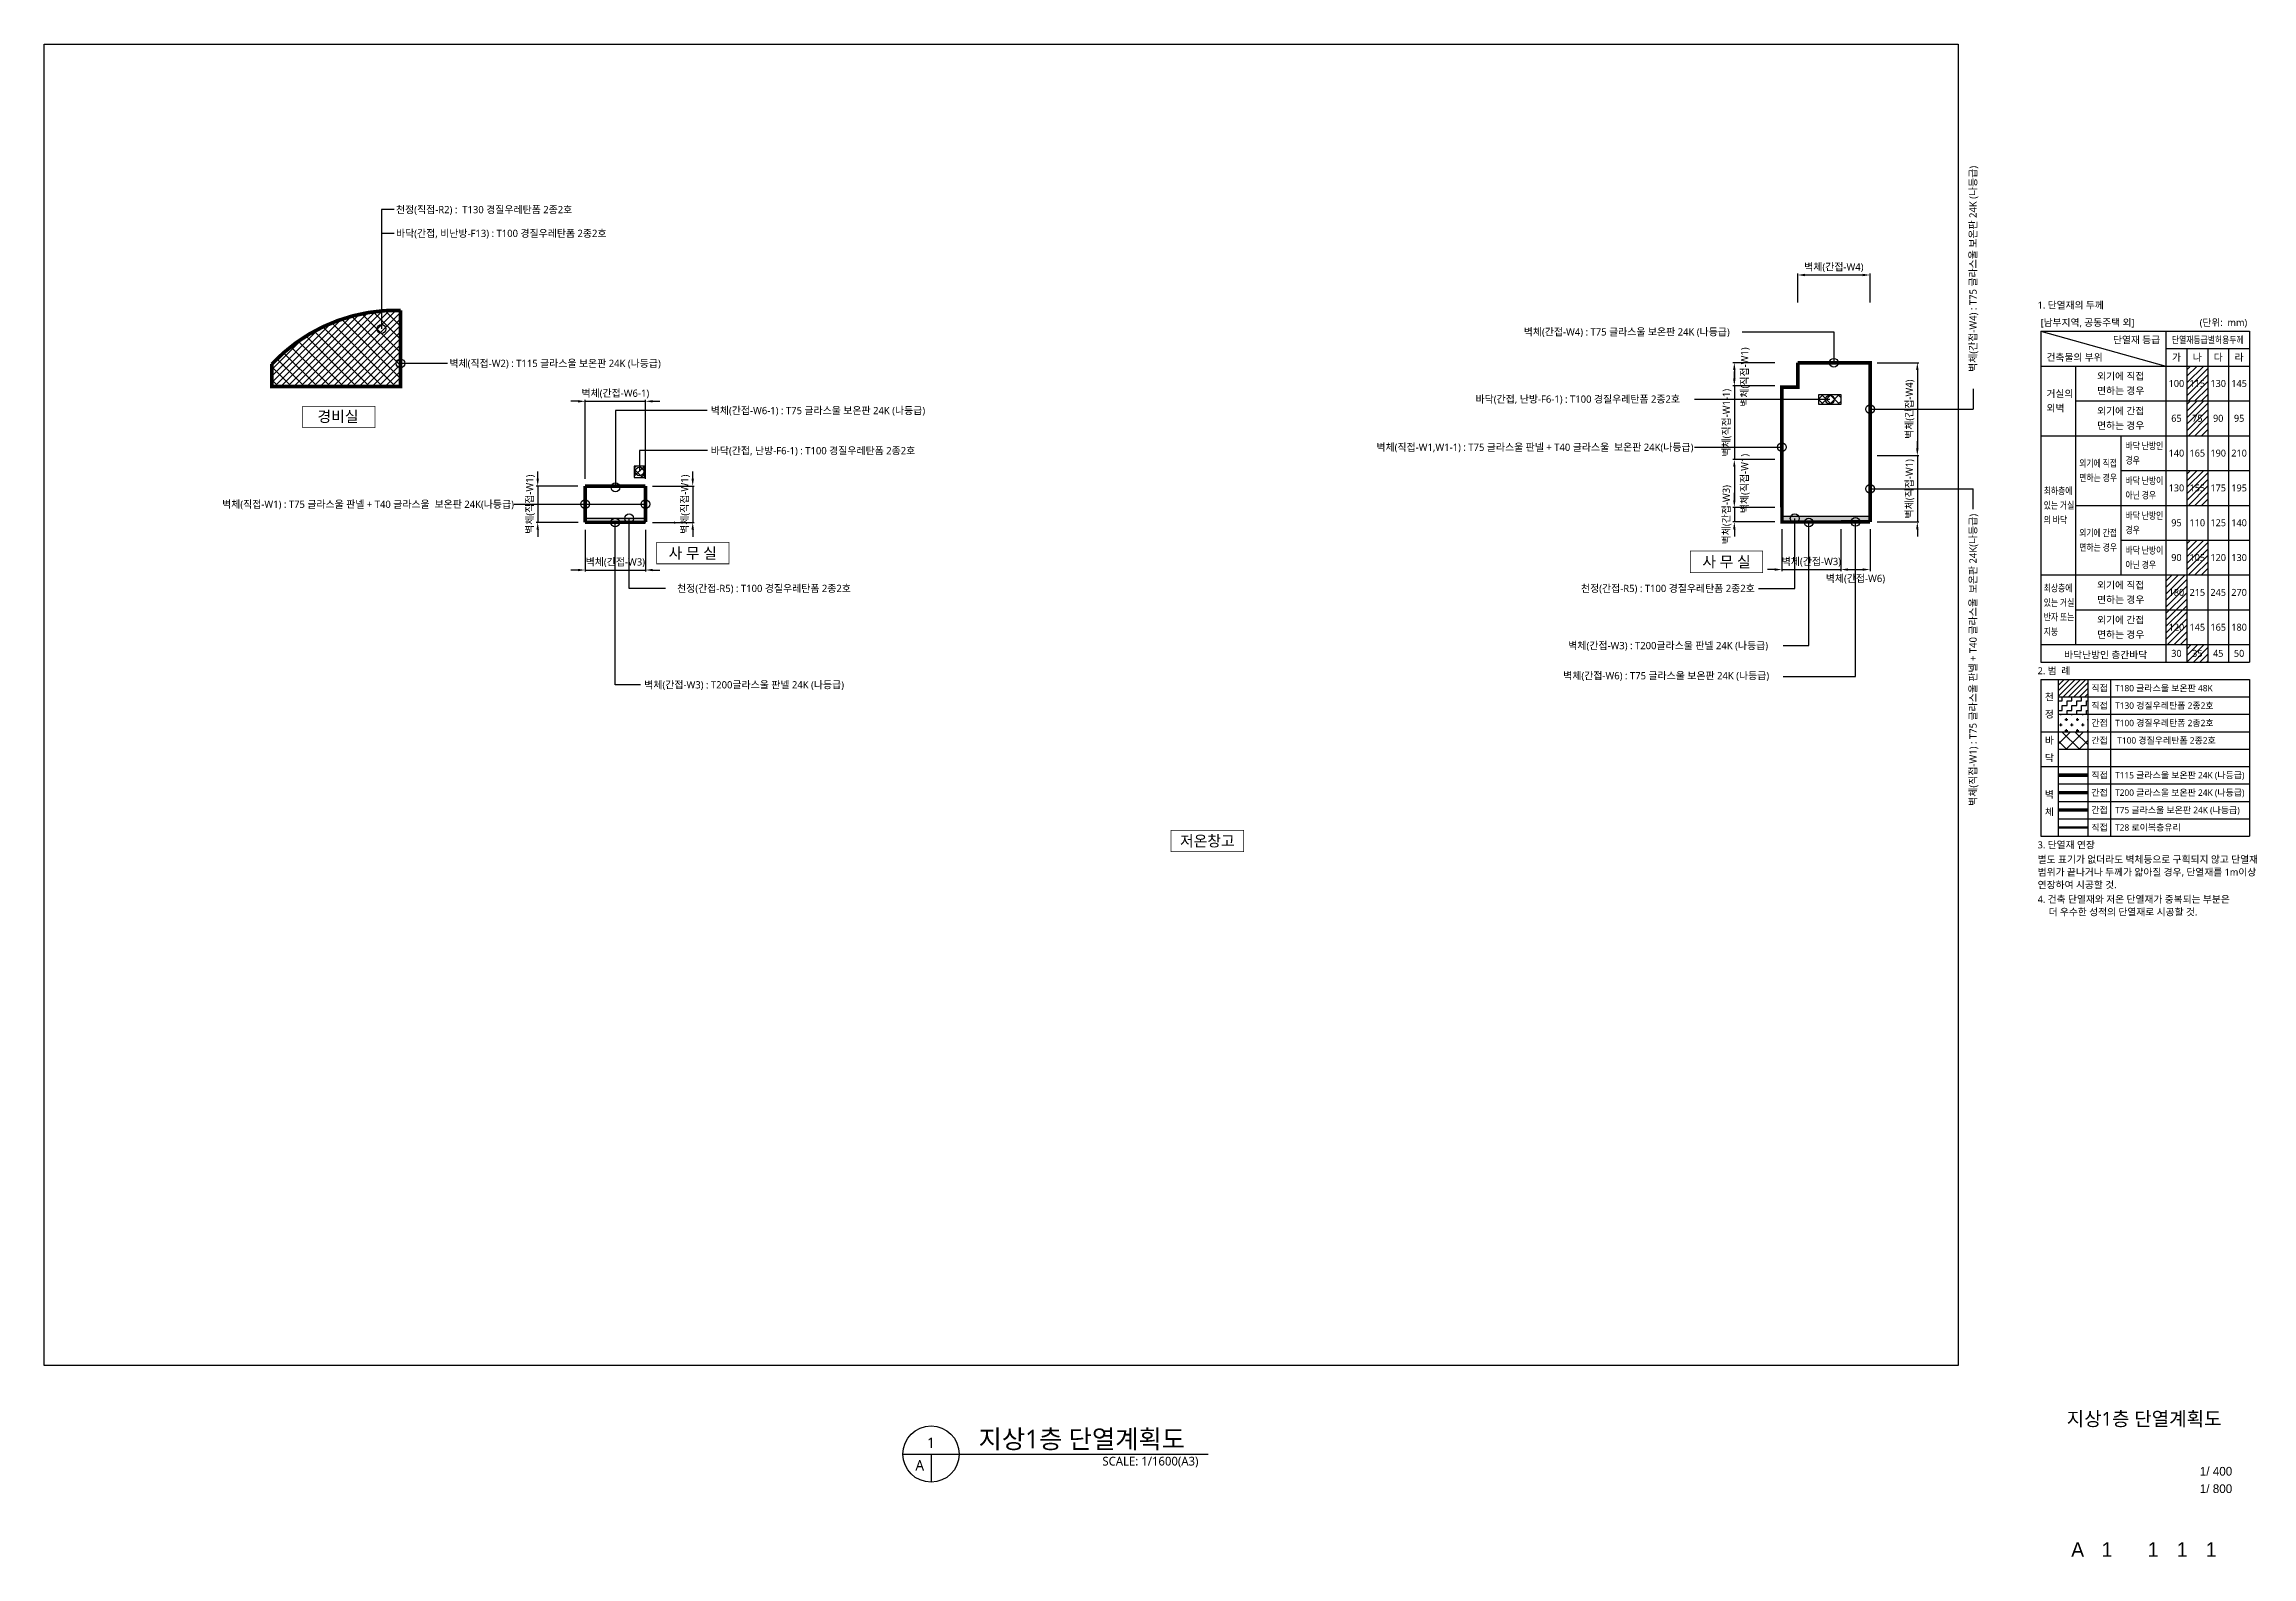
# Model space of a CAD drawing. Header units: millimetres. Extents: x -604407 to 1670407, y 506520 to 715041.
# Drawn here: x 52393 to 356807, y 506549 to 715041 of the extents above; entities that cross this region are included whole.
import ezdxf
from ezdxf.enums import TextEntityAlignment as Align

# ---------------------------------------------------------------- set-up
doc = ezdxf.new("R2010")
doc.units = ezdxf.units.MM
doc.header["$LTSCALE"] = 1000
doc.linetypes.add('HIDDEN2', pattern=[0.1875, 0.125, -0.0625])
doc.linetypes.add('PHANTOM', pattern=[63.5, 31.75, -6.35, 6.35, -6.35, 6.35, -6.35])
doc.layers.get('DEFPOINTS').update_dxf_attribs({"color": 161})
for name, color, linetype in [('DIM', 7, 'Continuous'), ('NDIM', 7, 'Continuous'), ('SASAC 도면번호', 6, 'Continuous'), ('SYM', 7, 'Continuous'), ('TEXT', 3, 'Continuous'), ('TEXT-TITLE', 6, 'Continuous'), ('TEXT-기입', 6, 'Continuous'), ('TEXT-주', 2, 'Continuous'), ('단멸바닥', 6, 'Continuous'), ('단열', 5, 'Continuous'), ('단열선', 4, 'Continuous')]:
    doc.layers.add(name, color=color, linetype=linetype)
doc.styles.add('CGS', font='cgse', dxfattribs={"bigfont": 'cgs'})
doc.styles.add('TE', font='malgun_0.ttf')
doc.styles.add('나눔바른고딕', font='NanumBarunGothic.ttf')
doc.linetypes.add('X_LINE-ORI', pattern='A,3.5,-0.5,["X",Standard,S=0.5,R=0,X=-0.175,Y=-0.25],-0.5', length=4.5)
doc.dimstyles.new('BA', dxfattribs={"dimscale": 500, "dimtxt": 3, "dimasz": 1, "dimexe": 1, "dimexo": 5, "dimgap": 0.9, "dimtad": 1, "dimdec": 0, "dimdsep": 46, "dimlunit": 6, "dimtxsty": 'TE', "dimblk": 'DDD', "dimcen": 2.5, "dimclrd": 256, "dimclre": 256, "dimclrt": 3, "dimazin": 2, "dimtfac": 1, "dimtdec": 0, "dimtix": 1, "dimtmove": 2, "dimatfit": 3, "dimldrblk": 'DDD', "dimfxl": 1, "dimtolj": 1, "dimtzin": 0, "dimarcsym": 2})

# ---------------------------------------------------------------- blocks, each defined once
blk = doc.blocks.new('NOTE_단열재-수정')
at = {"layer": '단멸바닥'}
h = blk.add_hatch(dxfattribs=at)
h.set_pattern_fill('ANSI37', color=256, scale=400)
h.set_pattern_definition([(45, (-3729652.1, -524404.2), (-898.0256, 898.0256), []), (135, (-3729652.1, -524404.2), (-898.0256, -898.0256), [])])
h.paths.add_polyline_path([(7840, -60000), (7840, -57600), (3733, -57600), (3733, -60000)])
at = {"layer": '단열'}
h = blk.add_hatch(dxfattribs=at)
h.set_pattern_fill('ANSI31', color=256, scale=200)
h.set_pattern_definition([(45, (-3729652.1, -514804.23), (-449.01281, 449.01281), [])])
h.paths.add_polyline_path([(21493, -7200), (24373, -7200), (24373, -12000), (21493, -12000)])
h = blk.add_hatch(dxfattribs=at)
h.set_pattern_fill('ANSI31', color=256, scale=200)
h.set_pattern_definition([(45, (-3729652.1, -519604.23), (-449.01281, 449.01281), [])])
h.paths.add_polyline_path([(21493, -12000), (24373, -12000), (24373, -16800), (21493, -16800)])
h = blk.add_hatch(dxfattribs=at)
h.set_pattern_fill('ANSI31', color=256, scale=200)
h.set_pattern_definition([(45, (-3729652.1, -529204.23), (-449.01281, 449.01281), [])])
h.paths.add_polyline_path([(21493, -21600), (24373, -21600), (24373, -26400), (21493, -26400)])
h = blk.add_hatch(dxfattribs=at)
h.set_pattern_fill('ANSI31', color=256, scale=200)
h.set_pattern_definition([(45, (-3729652.1, -538804.23), (-449.01281, 449.01281), [])])
h.paths.add_polyline_path([(21493, -31200), (24373, -31200), (24373, -36000), (21493, -36000)])
h = blk.add_hatch(dxfattribs=at)
h.set_pattern_fill('ANSI31', color=256, scale=200)
h.set_pattern_definition([(45, (-3732531.6, -548404.23), (-449.01281, 449.01281), [])])
h.paths.add_polyline_path([(18613, -36000), (21493, -36000), (21493, -45600), (18613, -45600)])
h = blk.add_hatch(dxfattribs=at)
h.set_pattern_fill('ANSI31', color=256, scale=200)
h.set_pattern_definition([(45, (-292000, -178800), (-449.0128, 449.0128), [])])
h.paths.add_polyline_path([(21493, -45600), (24373, -45600), (24373, -48000), (21493, -48000)])
h = blk.add_hatch(dxfattribs=at)
h.set_pattern_fill('ANSI31', color=256, scale=166.666667, style=0)
h.set_pattern_definition([(45, (-292000, -178800), (-374.1773, 374.1773), [])])
h.paths.add_polyline_path([(3733, -52800), (7840, -52800), (7840, -50400), (3733, -50400)])
h = blk.add_hatch(dxfattribs=at)
h.set_pattern_fill('ZIGZAG', color=256, scale=5333.333333, style=0)
h.set_pattern_definition([(0, (-292000, -178800), (666.6667, 666.6667), [666.6667, -666.6667]), (90, (-291333.3, -178800), (-666.6667, 666.6667), [666.6667, -666.6667])])
h.paths.add_polyline_path([(3733, -55200), (7840, -55200), (7840, -52800), (3733, -52800)])
h = blk.add_hatch(dxfattribs=at)
h.set_pattern_fill('CROSS', color=256, scale=120, style=0)
h.set_pattern_definition([(0, (-2857928.7, 31419.2), (762, 762), [381, -1143]), (90, (-2857738.2, 31228.7), (-762, 762), [381, -1143])])
h.paths.add_polyline_path([(3733, -57600), (7840, -57600), (7840, -55200), (3733, -55200)])
for p, q in [((1333, -50400), (1333, -72000)), ((1333, -50400), (30133, -50400)), ((3733, -50400), (3733, -72000)), ((7840, -50400), (7840, -72000)), ((10958, -50400), (10958, -72000)), ((30133, -50400), (30133, -72000)), ((3733, -52800), (30133, -52800)), ((1333, -57600), (30133, -57600)), ((3733, -55200), (30133, -55200)), ((3733, -60000), (30133, -60000)), ((1333, -62400), (30133, -62400)), ((3733, -64800), (30133, -64800)), ((3733, -67200), (30133, -67200)), ((3733, -67200), (30133, -67200)), ((3733, -69600), (30133, -69600)), ((1333, -72000), (30133, -72000))]:
    blk.add_line(p, q)
at = {"layer": 'DIM'}
for p, q in [((1333, -2400), (18613, -7200)), ((1333, -2400), (30133, -2400)), ((1333, -2400), (1333, -48000)), ((18613, -2400), (18613, -48000)), ((30133, -2400), (30133, -48000)), ((18613, -4800), (30133, -4800)), ((21493, -4800), (21493, -48000)), ((24373, -4800), (24373, -48000)), ((27253, -4800), (27253, -48000)), ((1333, -7200), (30133, -7200)), ((6133, -7200), (6133, -45600)), ((6133, -12000), (30133, -12000)), ((1333, -16800), (30133, -16800)), ((12373, -16800), (12373, -36000)), ((12373, -21600), (30133, -21600)), ((6133, -26400), (30133, -26400)), ((12373, -31200), (30133, -31200)), ((1333, -36000), (30133, -36000)), ((6133, -40800), (30133, -40800)), ((1333, -45600), (30133, -45600)), ((1333, -48000), (30133, -48000))]:
    blk.add_line(p, q, dxfattribs=at)
at = {"layer": '단열선', "ltscale": 7, "const_width": 480}
blk.add_lwpolyline([(3733, -63600), (7840, -63600)], dxfattribs=at)
at = {"layer": '단열선', "linetype": 'PHANTOM', "ltscale": 0.05, "const_width": 480}
blk.add_lwpolyline([(3733, -66000), (7840, -66000)], dxfattribs=at)
at = {"layer": '단열선', "linetype": 'HIDDEN2', "ltscale": 7, "const_width": 480}
blk.add_lwpolyline([(3733, -68400), (7840, -68400)], dxfattribs=at)
at = {"layer": '단열선', "color": 3, "linetype": 'X_LINE-ORI', "ltscale": 0.8, "const_width": 300}
blk.add_lwpolyline([(3733, -70800), (7840, -70800)], dxfattribs=at)
at = {"layer": 'TEXT-기입', "style": '나눔바른고딕'}
for s, height, p in [('1. 단열재의 두께', 960, (922, 1200)), ('[남부지역, 공동주택 외]', 960, (1333, -1200)), ('(단위:  mm)', 960, (23259, -1200)), ('건축물의 부위', 960, (2133, -6000)), ('거실의', 960, (2133, -11000)), ('외벽', 960, (2133, -13000)), ('2. 범  례', 960, (922, -49200)), ('T180 글라스울 보온판 48K', 880, (11597, -51600)), ('T130 경질우레탄폼 2종2호', 880, (11597, -54000)), ('T100 경질우레탄폼 2종2호', 880, (11597, -56400)), (' T100 경질우레탄폼 2종2호', 880, (11597, -58800)), ('T115 글라스울 보온판 24K (나등급)', 880, (11597, -63600)), ('T200 글라스울 보온판 24K (나등급)', 880, (11597, -66000)), ('T75 글라스울 보온판 24K (나등급)', 880, (11597, -68400)), ('3. 단열재 연장', 960, (922, -73200)), ('T28 로이복층유리', 880, (11597, -70800)), ('별도 표기가 없더라도 벽체등으로 구획되지 않고 단열재', 960, (922, -75200)), ('연장하여 시공할 것.', 960, (922, -78700)), ('범위가 끝나거나 두께가 얇아질 경우, 단열재를 1m이상', 960, (922, -76950)), ('4. 건축 단열재와 저온 단열재가 중복되는 부분은', 960, (922, -80700)), ('더 우수한 성적의 단열재로 시공할 것.', 960, (2422, -82450))]:
    blk.add_text(s, height=height, dxfattribs=at).set_placement(p, align=Align.MIDDLE_LEFT)
blk.add_text('단열재 등급', height=960, dxfattribs=at).set_placement((17813, -3600), align=Align.MIDDLE_RIGHT)
at = {"layer": 'TEXT-기입', "style": '나눔바른고딕', "width": 0.8}
for s, p in [('단열재등급별허용두께', (24373, -3600)), ('외기에 직접', (9253, -20600)), ('면하는 경우', (9253, -22600)), ('외기에 간접', (9253, -30200)), ('면하는 경우', (9253, -32200))]:
    blk.add_text(s, height=960, dxfattribs=at).set_placement(p, align=Align.MIDDLE_CENTER)
at = {"layer": 'TEXT-기입', "style": '나눔바른고딕'}
for s, height, p in [('가', 960, (20053, -6000)), ('나', 960, (22933, -6000)), ('다', 960, (25813, -6000)), ('라', 960, (28693, -6000)), ('외기에 직접', 960, (12373, -8600)), ('100', 960, (20051, -9600)), ('115', 960, (22932, -9600)), ('130', 960, (25813, -9600)), ('145', 960, (28693, -9600)), ('면하는 경우', 960, (12373, -10600)), ('외기에 간접', 960, (12373, -13400)), ('면하는 경우', 960, (12373, -15400)), ('65', 960, (20051, -14400)), ('75', 960, (22932, -14400)), ('90', 960, (25813, -14400)), ('95', 960, (28693, -14400)), ('140', 960, (20051, -19200)), ('165', 960, (22932, -19200)), ('190', 960, (25813, -19200)), ('210', 960, (28693, -19200)), ('130', 960, (20051, -24000)), ('155', 960, (22932, -24000)), ('175', 960, (25813, -24000)), ('195', 960, (28693, -24000)), ('95', 960, (20051, -28800)), ('110', 960, (22932, -28800)), ('125', 960, (25813, -28800)), ('140', 960, (28693, -28800)), ('90', 960, (20051, -33600)), ('105', 960, (22932, -33600)), ('120', 960, (25813, -33600)), ('130', 960, (28693, -33600)), ('외기에 직접', 960, (12373, -37400)), ('면하는 경우', 960, (12373, -39400)), ('180', 960, (20051, -38400)), ('215', 960, (22932, -38400)), ('245', 960, (25813, -38400)), ('270', 960, (28693, -38400)), ('외기에 간접', 960, (12373, -42200)), ('면하는 경우', 960, (12373, -44200)), ('120', 960, (20051, -43200)), ('145', 960, (22932, -43200)), ('165', 960, (25813, -43200)), ('180', 960, (28693, -43200)), ('바닥난방인 층간바닥', 960, (10297, -47000)), ('30', 960, (20051, -46800)), ('35', 960, (22932, -46800)), ('45', 960, (25813, -46800)), ('50', 960, (28693, -46800)), ('직접', 880, (9454, -51600)), ('천', 960, (2533, -52800)), ('정', 960, (2533, -55200)), ('직접', 880, (9454, -54000)), ('간접', 880, (9454, -56400)), ('바', 960, (2533, -58800)), ('닥', 960, (2533, -61200)), ('간접', 880, (9454, -58800)), ('직접', 880, (9454, -63600)), ('벽', 960, (2533, -66251)), ('간접', 880, (9454, -66000)), ('체', 960, (2533, -68651)), ('간접', 880, (9454, -68400)), ('직접', 880, (9454, -70800))]:
    blk.add_text(s, height=height, dxfattribs=at).set_placement(p, align=Align.MIDDLE_CENTER)
at = {"layer": 'TEXT-기입', "style": '나눔바른고딕', "width": 0.8}
for s, p in [('바닥 난방인', (13031, -18200)), ('경우', (13031, -20200)), ('최하층에', (1751, -24400)), ('바닥 난방이', (13031, -23000)), ('있는 거실', (1751, -26400)), ('아닌 경우', (13031, -25000)), ('바닥 난방인', (13031, -27800)), ('의 바닥', (1751, -28400)), ('경우', (13031, -29800)), ('바닥 난방이', (13031, -32600)), ('아닌 경우', (13031, -34600)), ('최상층에', (1751, -37800)), ('있는 거실', (1751, -39800)), ('반자 또는', (1751, -41800)), ('지붕', (1751, -43800))]:
    blk.add_text(s, height=960, dxfattribs=at).set_placement(p, align=Align.MIDDLE_LEFT)
blk = doc.blocks.new('*D24')
at = {"layer": 'DEFPOINTS', "color": 0, "ltscale": 0.4, "transparency": 16777216}
for p in [(127011, 649123), (135298, 649123), (135298, 642562)]:
    blk.add_point(p, dxfattribs=at)
at = {"layer": 'NDIM', "lineweight": -2, "ltscale": 0.4, "transparency": 16777216}
for p, q in [((127011, 648123), (127011, 642362)), ((135298, 648123), (135298, 642362)), ((126011, 642562), (125011, 642562)), ((127011, 642562), (135298, 642562)), ((136298, 642562), (137298, 642562))]:
    blk.add_line(p, q, dxfattribs=at)
at = {"layer": 'NDIM', "ltscale": 0.4, "transparency": 16777216}
for points in [[(126011, 642728), (126011, 642395), (127011, 642562)], [(136298, 642728), (136298, 642395), (135298, 642562)]]:
    blk.add_solid(points, dxfattribs=at)
at = {"layer": 'NDIM', "color": 3, "ltscale": 0.4, "transparency": 16777216, "insert": (131154, 643569), "char_height": 1000, "attachment_point": 5, "style": 'TE'}
blk.add_mtext('\\A1;벽체(간접-W3)', dxfattribs=at)
blk = doc.blocks.new('DDD')
at = {"layer": 'DIM', "color": 0}
for p, q in [((-1, 0), (1, 0)), ((0, -1), (0, 1))]:
    blk.add_line(p, q, dxfattribs=at)
for radius in [0.6, 0.3]:
    blk.add_circle((0, 0), radius, dxfattribs=at)
blk = doc.blocks.new('*D25')
at = {"layer": 'DEFPOINTS', "color": 0, "ltscale": 0.4, "transparency": 16777216}
for p in [(126973, 654135), (120449, 649123), (127011, 649123)]:
    blk.add_point(p, dxfattribs=at)
at = {"layer": 'NDIM', "lineweight": -2, "ltscale": 0.4, "transparency": 16777216}
for p, q in [((120449, 655135), (120449, 656135)), ((125973, 654135), (120249, 654135)), ((120449, 654135), (120449, 649123)), ((126011, 649123), (120249, 649123)), ((120449, 648123), (120449, 647123))]:
    blk.add_line(p, q, dxfattribs=at)
at = {"layer": 'NDIM', "ltscale": 0.4, "transparency": 16777216}
for points in [[(120283, 655135), (120616, 655135), (120449, 654135)], [(120283, 648123), (120616, 648123), (120449, 649123)]]:
    blk.add_solid(points, dxfattribs=at)
at = {"layer": 'NDIM', "color": 3, "ltscale": 0.4, "transparency": 16777216, "insert": (119442, 651629), "char_height": 1000, "attachment_point": 5, "rotation": 90, "style": 'TE'}
blk.add_mtext('\\A1;벽체(직접-W1)', dxfattribs=at)
blk = doc.blocks.new('*D26')
at = {"layer": 'DEFPOINTS', "color": 0, "ltscale": 0.4, "transparency": 16777216}
for p in [(135298, 654135), (135261, 649123), (141822, 649123)]:
    blk.add_point(p, dxfattribs=at)
at = {"layer": 'NDIM', "lineweight": -2, "ltscale": 0.4, "transparency": 16777216}
for p, q in [((141822, 655135), (141822, 656135)), ((136298, 654135), (142022, 654135)), ((141822, 654135), (141822, 649123)), ((136261, 649123), (142022, 649123)), ((141822, 648123), (141822, 647123))]:
    blk.add_line(p, q, dxfattribs=at)
at = {"layer": 'NDIM', "ltscale": 0.4, "transparency": 16777216}
for points in [[(141655, 655135), (141989, 655135), (141822, 654135)], [(141655, 648123), (141989, 648123), (141822, 649123)]]:
    blk.add_solid(points, dxfattribs=at)
at = {"layer": 'NDIM', "color": 3, "ltscale": 0.4, "transparency": 16777216, "insert": (140814, 651629), "char_height": 1000, "attachment_point": 5, "rotation": 90, "style": 'TE'}
blk.add_mtext('\\A1;벽체(직접-W1)', dxfattribs=at)
blk = doc.blocks.new('*D27')
at = {"layer": 'DEFPOINTS', "color": 0, "ltscale": 0.4, "transparency": 16777216}
for p in [(135298, 665816), (127011, 654135), (135298, 654135)]:
    blk.add_point(p, dxfattribs=at)
at = {"layer": 'NDIM', "lineweight": -2, "ltscale": 0.4, "transparency": 16777216}
for p, q in [((126011, 665816), (125011, 665816)), ((127011, 655135), (127011, 666016)), ((127011, 665816), (135298, 665816)), ((135298, 655135), (135298, 666016)), ((136298, 665816), (137298, 665816))]:
    blk.add_line(p, q, dxfattribs=at)
at = {"layer": 'NDIM', "ltscale": 0.4, "transparency": 16777216}
for points in [[(126011, 665983), (126011, 665649), (127011, 665816)], [(136298, 665983), (136298, 665649), (135298, 665816)]]:
    blk.add_solid(points, dxfattribs=at)
at = {"layer": 'NDIM', "color": 3, "ltscale": 0.4, "transparency": 16777216, "insert": (131154, 666824), "char_height": 1000, "attachment_point": 5, "style": 'TE'}
blk.add_mtext('\\A1;벽체(간접-W6-1)', dxfattribs=at)
blk = doc.blocks.new('*D28')
at = {"layer": 'DEFPOINTS', "color": 0, "ltscale": 0.4, "transparency": 16777216}
for p in [(292011, 649185), (300136, 649185), (300136, 642624)]:
    blk.add_point(p, dxfattribs=at)
at = {"layer": 'NDIM', "lineweight": -2, "ltscale": 0.4, "transparency": 16777216}
for p, q in [((292011, 648185), (292011, 642424)), ((300136, 648185), (300136, 642424)), ((291011, 642624), (290011, 642624)), ((292011, 642624), (300136, 642624)), ((301136, 642624), (302136, 642624))]:
    blk.add_line(p, q, dxfattribs=at)
at = {"layer": 'NDIM', "ltscale": 0.4, "transparency": 16777216}
for points in [[(291011, 642791), (291011, 642457), (292011, 642624)], [(301136, 642791), (301136, 642457), (300136, 642624)]]:
    blk.add_solid(points, dxfattribs=at)
at = {"layer": 'NDIM', "color": 3, "ltscale": 0.4, "transparency": 16777216, "insert": (296073, 643632), "char_height": 1000, "attachment_point": 5, "style": 'TE'}
blk.add_mtext('\\A1;벽체(간접-W3)', dxfattribs=at)
blk = doc.blocks.new('*D29')
at = {"layer": 'DEFPOINTS', "color": 0, "ltscale": 0.4, "transparency": 16777216}
for p in [(285449, 649185), (292011, 651185), (292011, 649185)]:
    blk.add_point(p, dxfattribs=at)
at = {"layer": 'NDIM', "lineweight": -2, "ltscale": 0.4, "transparency": 16777216}
for p, q in [((285449, 652185), (285449, 653185)), ((291011, 651185), (285249, 651185)), ((291011, 649185), (285249, 649185)), ((285449, 651185), (285449, 649185)), ((285449, 648185), (285449, 647185))]:
    blk.add_line(p, q, dxfattribs=at)
at = {"layer": 'NDIM', "ltscale": 0.4, "transparency": 16777216}
for points in [[(285283, 652185), (285616, 652185), (285449, 651185)], [(285283, 648185), (285616, 648185), (285449, 649185)]]:
    blk.add_solid(points, dxfattribs=at)
at = {"layer": 'NDIM', "color": 3, "ltscale": 0.4, "transparency": 16777216, "insert": (284442, 650185), "char_height": 1000, "attachment_point": 5, "rotation": 90, "style": 'TE'}
blk.add_mtext('\\A1;벽체(간접-W3)', dxfattribs=at)
blk = doc.blocks.new('*D30')
at = {"layer": 'DEFPOINTS', "color": 0, "ltscale": 0.4, "transparency": 16777216}
for p in [(292011, 657790), (285449, 651185), (292011, 651185)]:
    blk.add_point(p, dxfattribs=at)
at = {"layer": 'NDIM', "lineweight": -2, "ltscale": 0.4, "transparency": 16777216}
for p, q in [((291011, 657790), (285249, 657790)), ((285449, 656790), (285449, 652185)), ((291011, 651185), (285249, 651185))]:
    blk.add_line(p, q, dxfattribs=at)
at = {"layer": 'NDIM', "ltscale": 0.4, "transparency": 16777216}
for points in [[(285283, 656790), (285616, 656790), (285449, 657790)], [(285283, 652185), (285616, 652185), (285449, 651185)]]:
    blk.add_solid(points, dxfattribs=at)
at = {"layer": 'NDIM', "color": 3, "ltscale": 0.4, "transparency": 16777216, "insert": (286969, 654488), "char_height": 1000, "attachment_point": 5, "rotation": 90, "style": 'TE'}
blk.add_mtext('\\A1;벽체(직접-W1)', dxfattribs=at)
blk = doc.blocks.new('*D31')
at = {"layer": 'DEFPOINTS', "color": 0, "ltscale": 0.4, "transparency": 16777216}
for p in [(292011, 667935), (285449, 657790), (292011, 657790)]:
    blk.add_point(p, dxfattribs=at)
at = {"layer": 'NDIM', "lineweight": -2, "ltscale": 0.4, "transparency": 16777216}
for p, q in [((285449, 668935), (285449, 669935)), ((291011, 667935), (285249, 667935)), ((285449, 667935), (285449, 657790)), ((291011, 657790), (285249, 657790)), ((285449, 656790), (285449, 655790))]:
    blk.add_line(p, q, dxfattribs=at)
at = {"layer": 'NDIM', "ltscale": 0.4, "transparency": 16777216}
for points in [[(285283, 668935), (285616, 668935), (285449, 667935)], [(285283, 656790), (285616, 656790), (285449, 657790)]]:
    blk.add_solid(points, dxfattribs=at)
at = {"layer": 'NDIM', "color": 3, "ltscale": 0.4, "transparency": 16777216, "insert": (284442, 662863), "char_height": 1000, "attachment_point": 5, "rotation": 90, "style": 'TE'}
blk.add_mtext('\\A1;벽체(직접-W1-1)', dxfattribs=at)
blk = doc.blocks.new('*D32')
at = {"layer": 'DEFPOINTS', "color": 0, "ltscale": 0.4, "transparency": 16777216}
for p in [(292011, 671135), (285449, 667935), (292011, 667935)]:
    blk.add_point(p, dxfattribs=at)
at = {"layer": 'NDIM', "lineweight": -2, "ltscale": 0.4, "transparency": 16777216}
for p, q in [((291011, 671135), (285249, 671135)), ((285449, 670135), (285449, 668935)), ((291011, 667935), (285249, 667935))]:
    blk.add_line(p, q, dxfattribs=at)
at = {"layer": 'NDIM', "ltscale": 0.4, "transparency": 16777216}
for points in [[(285283, 670135), (285616, 670135), (285449, 671135)], [(285283, 668935), (285616, 668935), (285449, 667935)]]:
    blk.add_solid(points, dxfattribs=at)
at = {"layer": 'NDIM', "color": 3, "ltscale": 0.4, "transparency": 16777216, "insert": (286969, 669162), "char_height": 1000, "attachment_point": 5, "rotation": 90, "style": 'TE'}
blk.add_mtext('\\A1;벽체(직접-W1)', dxfattribs=at)
blk = doc.blocks.new('*D33')
at = {"layer": 'DEFPOINTS', "color": 0, "ltscale": 0.4, "transparency": 16777216}
for p in [(300136, 649185), (304161, 649185), (304161, 642624)]:
    blk.add_point(p, dxfattribs=at)
at = {"layer": 'NDIM', "lineweight": -2, "ltscale": 0.4, "transparency": 16777216}
for p, q in [((300136, 648185), (300136, 642424)), ((304161, 648185), (304161, 642424)), ((301136, 642624), (303161, 642624))]:
    blk.add_line(p, q, dxfattribs=at)
at = {"layer": 'NDIM', "ltscale": 0.4, "transparency": 16777216}
for points in [[(301136, 642791), (301136, 642457), (300136, 642624)], [(303161, 642791), (303161, 642457), (304161, 642624)]]:
    blk.add_solid(points, dxfattribs=at)
at = {"layer": 'NDIM', "color": 3, "ltscale": 0.4, "transparency": 16777216, "insert": (302148, 641290), "char_height": 1000, "attachment_point": 5, "style": 'TE'}
blk.add_mtext('\\A1;벽체(간접-W6)', dxfattribs=at)
blk = doc.blocks.new('*D34')
at = {"layer": 'DEFPOINTS', "color": 0, "ltscale": 0.4, "transparency": 16777216}
for p in [(304161, 683226), (294186, 678435), (304161, 678435)]:
    blk.add_point(p, dxfattribs=at)
at = {"layer": 'NDIM', "lineweight": -2, "ltscale": 0.4, "transparency": 16777216}
for p, q in [((294186, 679435), (294186, 683426)), ((295186, 683226), (303161, 683226)), ((304161, 679435), (304161, 683426))]:
    blk.add_line(p, q, dxfattribs=at)
at = {"layer": 'NDIM', "ltscale": 0.4, "transparency": 16777216}
for points in [[(295186, 683393), (295186, 683060), (294186, 683226)], [(303161, 683393), (303161, 683060), (304161, 683226)]]:
    blk.add_solid(points, dxfattribs=at)
at = {"layer": 'NDIM', "color": 3, "ltscale": 0.4, "transparency": 16777216, "insert": (299173, 684234), "char_height": 1000, "attachment_point": 5, "style": 'TE'}
blk.add_mtext('\\A1;벽체(간접-W4)', dxfattribs=at)
blk = doc.blocks.new('*D35')
at = {"layer": 'DEFPOINTS', "color": 0, "ltscale": 0.4, "transparency": 16777216}
for p in [(304161, 658335), (304161, 649185), (310682, 649185)]:
    blk.add_point(p, dxfattribs=at)
at = {"layer": 'NDIM', "lineweight": -2, "ltscale": 0.4, "transparency": 16777216}
for p, q in [((305161, 658335), (310882, 658335)), ((310682, 659335), (310682, 660335)), ((310682, 658335), (310682, 649185)), ((305161, 649185), (310882, 649185)), ((310682, 648185), (310682, 647185))]:
    blk.add_line(p, q, dxfattribs=at)
at = {"layer": 'NDIM', "ltscale": 0.4, "transparency": 16777216}
for points in [[(310515, 659335), (310849, 659335), (310682, 658335)], [(310515, 648185), (310849, 648185), (310682, 649185)]]:
    blk.add_solid(points, dxfattribs=at)
at = {"layer": 'NDIM', "color": 3, "ltscale": 0.4, "transparency": 16777216, "insert": (309675, 653760), "char_height": 1000, "attachment_point": 5, "rotation": 90, "style": 'TE'}
blk.add_mtext('\\A1;벽체(직접-W1)', dxfattribs=at)
blk = doc.blocks.new('*D36')
at = {"layer": 'DEFPOINTS', "color": 0, "ltscale": 0.4, "transparency": 16777216}
for p in [(304161, 671135), (304161, 658335), (310682, 658335)]:
    blk.add_point(p, dxfattribs=at)
at = {"layer": 'NDIM', "lineweight": -2, "ltscale": 0.4, "transparency": 16777216}
for p, q in [((305161, 671135), (310882, 671135)), ((310682, 670135), (310682, 659335)), ((305161, 658335), (310882, 658335))]:
    blk.add_line(p, q, dxfattribs=at)
at = {"layer": 'NDIM', "ltscale": 0.4, "transparency": 16777216}
for points in [[(310515, 670135), (310849, 670135), (310682, 671135)], [(310515, 659335), (310849, 659335), (310682, 658335)]]:
    blk.add_solid(points, dxfattribs=at)
at = {"layer": 'NDIM', "color": 3, "ltscale": 0.4, "transparency": 16777216, "insert": (309675, 664735), "char_height": 1000, "attachment_point": 5, "rotation": 90, "style": 'TE'}
blk.add_mtext('\\A1;벽체(간접-W4)', dxfattribs=at)

msp = doc.modelspace()

# ---------------------------------------------------------------- hatches: boundary and pattern name
at = {"layer": '단멸바닥'}
h = msp.add_hatch(dxfattribs=at)
h.set_pattern_fill('ANSI37', color=256, scale=400)
edge = h.paths.add_edge_path()
edge.add_line((101535.7, 667860.5), (101535.7, 678352.4))
edge.add_arc((100920.1, 654870), 23490.4, 88.498436, 136.838014)
edge.add_line((83785.7, 670939), (83785.7, 667860.5))
edge.add_line((83785.7, 667860.5), (101535.7, 667860.5))
h = msp.add_hatch(dxfattribs=at)
h.set_pattern_fill('ANSI37', color=256, scale=250)
h.set_pattern_definition([(45, (23124.8, 497699.8), (-561.266, 561.266), []), (135, (23124.8, 497699.8), (-561.266, -561.266), [])])
h.paths.add_polyline_path([(300160.7, 666690.5), (297060.7, 666690.5), (297060.7, 665415.5), (300160.7, 665415.5)])
h.paths.add_polyline_path([(133760.7, 655335.5), (135160.7, 655335.5), (135160.7, 656885.5), (133760.7, 656885.5)])
at = {"layer": '단열'}
h = msp.add_hatch(dxfattribs=at)
h.set_pattern_fill('ANSI31', color=256, scale=200, style=0)
edge = h.paths.add_edge_path()
edge.add_line((101535.7, 667860.5), (101535.7, 678352.4))
edge.add_arc((100920.1, 654870), 23490.4, 88.498436, 136.838014)
edge.add_line((83785.7, 670939), (83785.7, 667860.5))
edge.add_line((83785.7, 667860.5), (101535.7, 667860.5))
h = msp.add_hatch(dxfattribs=at)
h.set_pattern_fill('CROSS', color=256, scale=50, style=0)
h.set_pattern_definition([(0, (23124.8, 497699.83), (317.5, 317.5), [158.75, -476.25]), (90, (23204.16, 497620.45), (-317.5, 317.5), [158.75, -476.25])])
h.paths.add_polyline_path([(304060.7, 649935.5), (291973.2, 649935.5), (291973.2, 649335.5), (304060.7, 649335.5)])
h.paths.add_polyline_path([(135298.2, 649685.5), (126973.2, 649685.5), (126973.2, 649123), (135298.2, 649123)])

# ---------------------------------------------------------------- linework, layer by layer
for points in [[(286523.7, 675384.4), (299173.2, 675384.4), (299173.2, 671135.5)], [(108029.8, 671047), (101535.7, 671047)], [(143810.1, 664541.5), (131160.7, 664541.5), (131160.7, 653960.5)], [(143879.3, 659034.7), (134495, 659034.7), (134495, 656149.6)], [(292203.8, 627880), (302148.2, 627880), (302148.2, 649185.5)]]:
    msp.add_lwpolyline(points)
at = {"layer": 'DEFPOINTS'}
msp.add_lwpolyline([(52393, 715040.9), (316320.6, 715040.9), (316320.6, 532898), (52393, 532898)], close=True, dxfattribs=at)
at = {"layer": 'SASAC 도면번호'}
msp.add_line((139210.7, 649185.5), (139410.7, 648985.5), dxfattribs=at)
at = {"layer": 'SYM'}
for p, q in [((318358.4, 667547), (318358.4, 664735.5)), ((298610.7, 666053), (279978.4, 666053)), ((304160.7, 664735.5), (318358.4, 664735.5)), ((279978.4, 659485.5), (292010.7, 659485.5)), ((117184.3, 651629.2), (135298.2, 651629.2)), ((304160.7, 653760.5), (318358.4, 653760.5)), ((318358.4, 650948.9), (318358.4, 653760.5)), ((170801.2, 520720.4), (212912.4, 520720.4)), ((174679.9, 520720.4), (174679.9, 516841.6))]:
    msp.add_line(p, q, dxfattribs=at)
for points in [[(100648.3, 692269.7), (98906.3, 692269.7), (98906.3, 675783.1)], [(100656.3, 688962.3), (98906.3, 688962.3)], [(134635.7, 626740.3), (131135.7, 626740.3), (131135.7, 649123)], [(138069.8, 640027.1), (133069.8, 640027.1), (133069.8, 649685.5)], [(288769.7, 640027.1), (293769.7, 640027.1), (293769.7, 649685.5)], [(292203.8, 632148.5), (295703.8, 632148.5), (295703.8, 649185.5)]]:
    msp.add_lwpolyline(points, dxfattribs=at)
for centre, radius in [((98906.3, 675783.1), 600), ((101535.7, 671047), 600), ((299173.2, 671135.5), 600), ((298610.7, 666053), 600), ((304160.7, 664735.5), 600), ((292010.7, 659485.5), 600), ((131160.7, 653960.5), 600), ((134495, 656149.6), 600), ((126973.2, 651629.2), 600), ((135298.2, 651629.2), 600), ((304160.7, 653760.5), 600), ((131135.7, 649123), 600), ((133069.8, 649685.5), 600), ((293769.7, 649685.5), 600), ((295703.8, 649123), 600), ((302148.2, 649185.5), 600), ((174679.9, 520720.4), 3878.8)]:
    msp.add_circle(centre, radius, dxfattribs=at)
at = {"layer": 'TEXT-주', "const_width": 93.8}
for points in [[(88044.2, 662168), (98028.6, 662168), (98028.6, 665121.1), (88044.2, 665121.1)], [(136836.3, 643415.5), (146820.7, 643415.5), (146820.7, 646368.7), (136836.3, 646368.7)], [(279378.7, 642216.6), (289363.1, 642216.6), (289363.1, 645169.7), (279378.7, 645169.7)], [(207791.7, 603741.1), (217776.1, 603741.1), (217776.1, 606694.2), (207791.7, 606694.2)]]:
    msp.add_lwpolyline(points, close=True, dxfattribs=at)
at = {"layer": '단멸바닥'}
for points in [[(300160.7, 666690.5), (297060.7, 666690.5), (297060.7, 665415.5), (300160.7, 665415.5)], [(133760.7, 655335.5), (135160.7, 655335.5), (135160.7, 656885.5), (133760.7, 656885.5)]]:
    msp.add_lwpolyline(points, close=True, dxfattribs=at)
at = {"layer": '단열'}
for points in [[(135298.2, 649685.5), (126973.2, 649685.5), (126973.2, 649123), (135298.2, 649123)], [(304060.7, 649935.5), (291973.2, 649935.5), (291973.2, 649335.5), (304060.7, 649335.5)]]:
    msp.add_lwpolyline(points, close=True, dxfattribs=at)
at = {"layer": '단열선', "ltscale": 7, "const_width": 500}
msp.add_lwpolyline([(101535.7, 667860.5), (101535.7, 678352.4, 0.21410568), (83785.7, 670939), (83785.7, 667860.5)], format="xyb", close=True, dxfattribs=at)
for points in [[(292010.7, 651185.5), (292010.7, 667785.5), (294185.7, 667785.5), (294185.7, 671135.5)], [(304160.7, 658335.5), (304160.7, 649185.5)], [(126973.2, 654135.5), (126973.2, 649123)], [(135298.2, 649185.5), (135298.2, 654135.5)]]:
    msp.add_lwpolyline(points, dxfattribs=at)
at = {"layer": '단열선', "linetype": 'HIDDEN2', "ltscale": 10, "const_width": 500}
for points in [[(294185.7, 671135.5), (304160.7, 671135.5), (304160.7, 658335.5)], [(135298.2, 654135.5), (126973.2, 654135.5)], [(300135.7, 649185.5), (304160.7, 649185.5)]]:
    msp.add_lwpolyline(points, dxfattribs=at)
at = {"layer": '단열선', "const_width": 960}
msp.add_lwpolyline([(294285.7, 667785.5), (294279.4, 667785.5)], dxfattribs=at)
at = {"layer": '단열선', "linetype": 'PHANTOM', "ltscale": 0.05, "const_width": 480}
for points in [[(126973.2, 649123), (135298.2, 649123)], [(300135.7, 649185.5), (292010.7, 649185.5), (292010.7, 651185.5)]]:
    msp.add_lwpolyline(points, dxfattribs=at)

# ---------------------------------------------------------------- block references
at = {"layer": 'SASAC 도면번호'}
msp.add_blockref('NOTE_단열재-수정', (326356.8, 677877.1), dxfattribs=at)

# ---------------------------------------------------------------- texts
at = {"layer": 'TEXT', "style": '나눔바른고딕'}
for s, p in [('벽체(간접-W4) : T75 글라스울 보온판 24K (나등급)', (318358.4, 698267.8)), ('벽체(직접-W1) : T75 글라스울 판넬 + T40 글라스울  보온판 24K(나등급)', (318358.4, 650304.4))]:
    msp.add_text(s, height=1000, rotation=90, dxfattribs=at).set_placement(p, align=Align.MIDDLE_RIGHT)
for s, p in [('천정(직접-R2) :  T130 경질우레탄폼 2종2호', (100906.3, 692237.5)), ('바닥(간접, 비난방-F13) : T100 경질우레탄폼 2종2호', (100906.3, 688962.3)), ('벽체(간접-W4) : T75 글라스울 보온판 24K (나등급)', (256415.9, 675384.4)), ('벽체(직접-W2) : T115 글라스울 보온판 24K (나등급)', (108279.8, 671047)), ('바닥(간접, 난방-F6-1) : T100 경질우레탄폼 2종2호', (249764.4, 666118.8)), ('벽체(간접-W6-1) : T75 글라스울 보온판 24K (나등급)', (144310.1, 664541.5)), ('바닥(간접, 난방-F6-1) : T100 경질우레탄폼 2종2호', (144311.5, 659005.9)), ('벽체(간접-W3) : T200글라스울 판넬 24K (나등급)', (262549.9, 632148.5)), ('벽체(간접-W3) : T200글라스울 판넬 24K (나등급)', (135135.7, 626740.3)), ('벽체(간접-W6) : T75 글라스울 보온판 24K (나등급)', (261852.1, 627995.1))]:
    msp.add_text(s, height=1000, dxfattribs=at).set_placement(p, align=Align.MIDDLE_LEFT)
for s, p in [('벽체(직접-W1,W1-1) : T75 글라스울 판넬 + T40 글라스울  보온판 24K(나등급)', (279808.1, 659485.5)), ('벽체(직접-W1) : T75 글라스울 판넬 + T40 글라스울  보온판 24K(나등급)', (117171.1, 651629.2)), ('천정(간접-R5) : T100 경질우레탄폼 2종2호', (163636.3, 640027.1)), ('천정(간접-R5) : T100 경질우레탄폼 2종2호', (288269.7, 640027.1))]:
    msp.add_text(s, height=1000, dxfattribs=at).set_placement(p, align=Align.MIDDLE_RIGHT)
msp.add_text('지상1층 단열계획도', height=2560, dxfattribs=at).set_placement((181239.9, 521496.1))
for s, p in [('1', (174679.9, 522271.9)), ('A', (173128.4, 519168.8))]:
    msp.add_text(s, height=1440, dxfattribs=at).set_placement(p, align=Align.MIDDLE)
msp.add_text('SCALE: 1/1600(A3)', height=1200, dxfattribs=at).set_placement((211555.4, 520332.5), align=Align.TOP_RIGHT)
at = {"layer": 'TEXT-TITLE', "style": '나눔바른고딕'}
msp.add_text('지상1층 단열계획도', height=1920, dxfattribs=at).set_placement((341956.8, 525569.6), align=Align.MIDDLE_CENTER)
at = {"layer": 'TEXT-기입', "style": 'CGS'}
for s, p in [('1/ 400', (349638.3, 517380.9)), ('1/ 800', (349638.3, 514980.9))]:
    msp.add_text(s, height=1200, dxfattribs=at).set_placement(p, align=Align.BOTTOM_LEFT)
for s, p in [('A', (332787.8, 507548.6)), ('1', (336838.1, 507548.6)), ('1', (343187.8, 507548.6)), ('1', (347187.8, 507548.6)), ('1', (351187.8, 507548.6))]:
    msp.add_text(s, height=2000, dxfattribs=at).set_placement(p, align=Align.MIDDLE_CENTER)
at = {"layer": 'TEXT-주', "style": '나눔바른고딕'}
for s, p in [('경비실', (92907.8, 663724.1)), ('사 무 실', (141828.5, 644892.1)), ('사 무 실', (284370.9, 643693.2)), ('저온창고', (212783.9, 605217.7))]:
    msp.add_text(s, height=1500, dxfattribs=at).set_placement(p, align=Align.MIDDLE_CENTER)

# ---------------------------------------------------------------- dimensions: what is measured, and where the dimension line sits
at = {"layer": 'NDIM', "ltscale": 0.4}
for base, p1, p2, text, picture, middle in [((304160.7, 683226.4), (294185.7, 678435.5), (304160.7, 678435.5), '벽체(간접-W4)', '*D34', (299173.2, 684233.9)), ((135298.2, 665816.1), (127010.7, 654135.5), (135298.2, 654135.5), '벽체(간접-W6-1)', '*D27', (131154.4, 666823.6)), ((135298.2, 642561.6), (127010.7, 649123), (135298.2, 649123), '벽체(간접-W3)', '*D24', (131154.4, 643569.2)), ((300135.7, 642624.1), (292010.7, 649185.5), (300135.7, 649185.5), '벽체(간접-W3)', '*D28', (296073.2, 643631.7))]:
    dim = msp.add_linear_dim(base=base, p1=p1, p2=p2, text=text, dimstyle='BA', override={"dimscale": 200, "dimtxt": 5, "dimasz": 5, "dimgap": 1.5, "dimsah": 1}, dxfattribs=at)
    dim.commit()
    dim.dimension.update_dxf_attribs({"geometry": picture, "text_midpoint": middle})
for base, p1, p2, picture, middle in [((285449.3, 667935.5), (292010.7, 671135.5), (292010.7, 667935.5), '*D32', (286969, 669162)), ((285449.3, 651185.5), (292010.7, 657790.5), (292010.7, 651185.5), '*D30', (286969, 654488))]:
    dim = msp.add_linear_dim(base=base, p1=p1, p2=p2, angle=270, text='벽체(직접-W1)', dimstyle='BA', override={"dimscale": 200, "dimtxt": 5, "dimasz": 5, "dimgap": 1.5, "dimsah": 1}, dxfattribs=at)
    dim.commit()
    dim.dimension.update_dxf_attribs({"geometry": picture, "text_midpoint": middle, "dimtype": 160})
for base, p1, p2, text, picture, middle in [((285449.3, 657790.5), (292010.7, 667935.5), (292010.7, 657790.5), '벽체(직접-W1-1)', '*D31', (284441.8, 662863)), ((310682.1, 658335.5), (304160.7, 671135.5), (304160.7, 658335.5), '벽체(간접-W4)', '*D36', (309674.5, 664735.5)), ((310682.1, 649185.5), (304160.7, 658335.5), (304160.7, 649185.5), '벽체(직접-W1)', '*D35', (309674.5, 653760.5)), ((120449.3, 649123), (126973.2, 654135.5), (127010.7, 649123), '벽체(직접-W1)', '*D25', (119441.8, 651629.2)), ((141822, 649123), (135298.2, 654135.5), (135260.7, 649123), '벽체(직접-W1)', '*D26', (140814.5, 651629.2)), ((285449.3, 649185.5), (292010.7, 651185.5), (292010.7, 649185.5), '벽체(간접-W3)', '*D29', (284441.8, 650185.5))]:
    dim = msp.add_linear_dim(base=base, p1=p1, p2=p2, angle=270, text=text, dimstyle='BA', override={"dimscale": 200, "dimtxt": 5, "dimasz": 5, "dimgap": 1.5, "dimsah": 1}, dxfattribs=at)
    dim.commit()
    dim.dimension.update_dxf_attribs({"geometry": picture, "text_midpoint": middle})
dim = msp.add_linear_dim(base=(304160.7, 642624.1), p1=(300135.7, 649185.5), p2=(304160.7, 649185.5), text='벽체(간접-W6)', dimstyle='BA', override={"dimscale": 200, "dimtxt": 5, "dimasz": 5, "dimgap": 1.5, "dimsah": 1}, dxfattribs=at)
dim.commit()
dim.dimension.update_dxf_attribs({"geometry": '*D33', "text_midpoint": (302148.2, 641290.2), "dimtype": 160})

doc.saveas('drawing.dxf')
